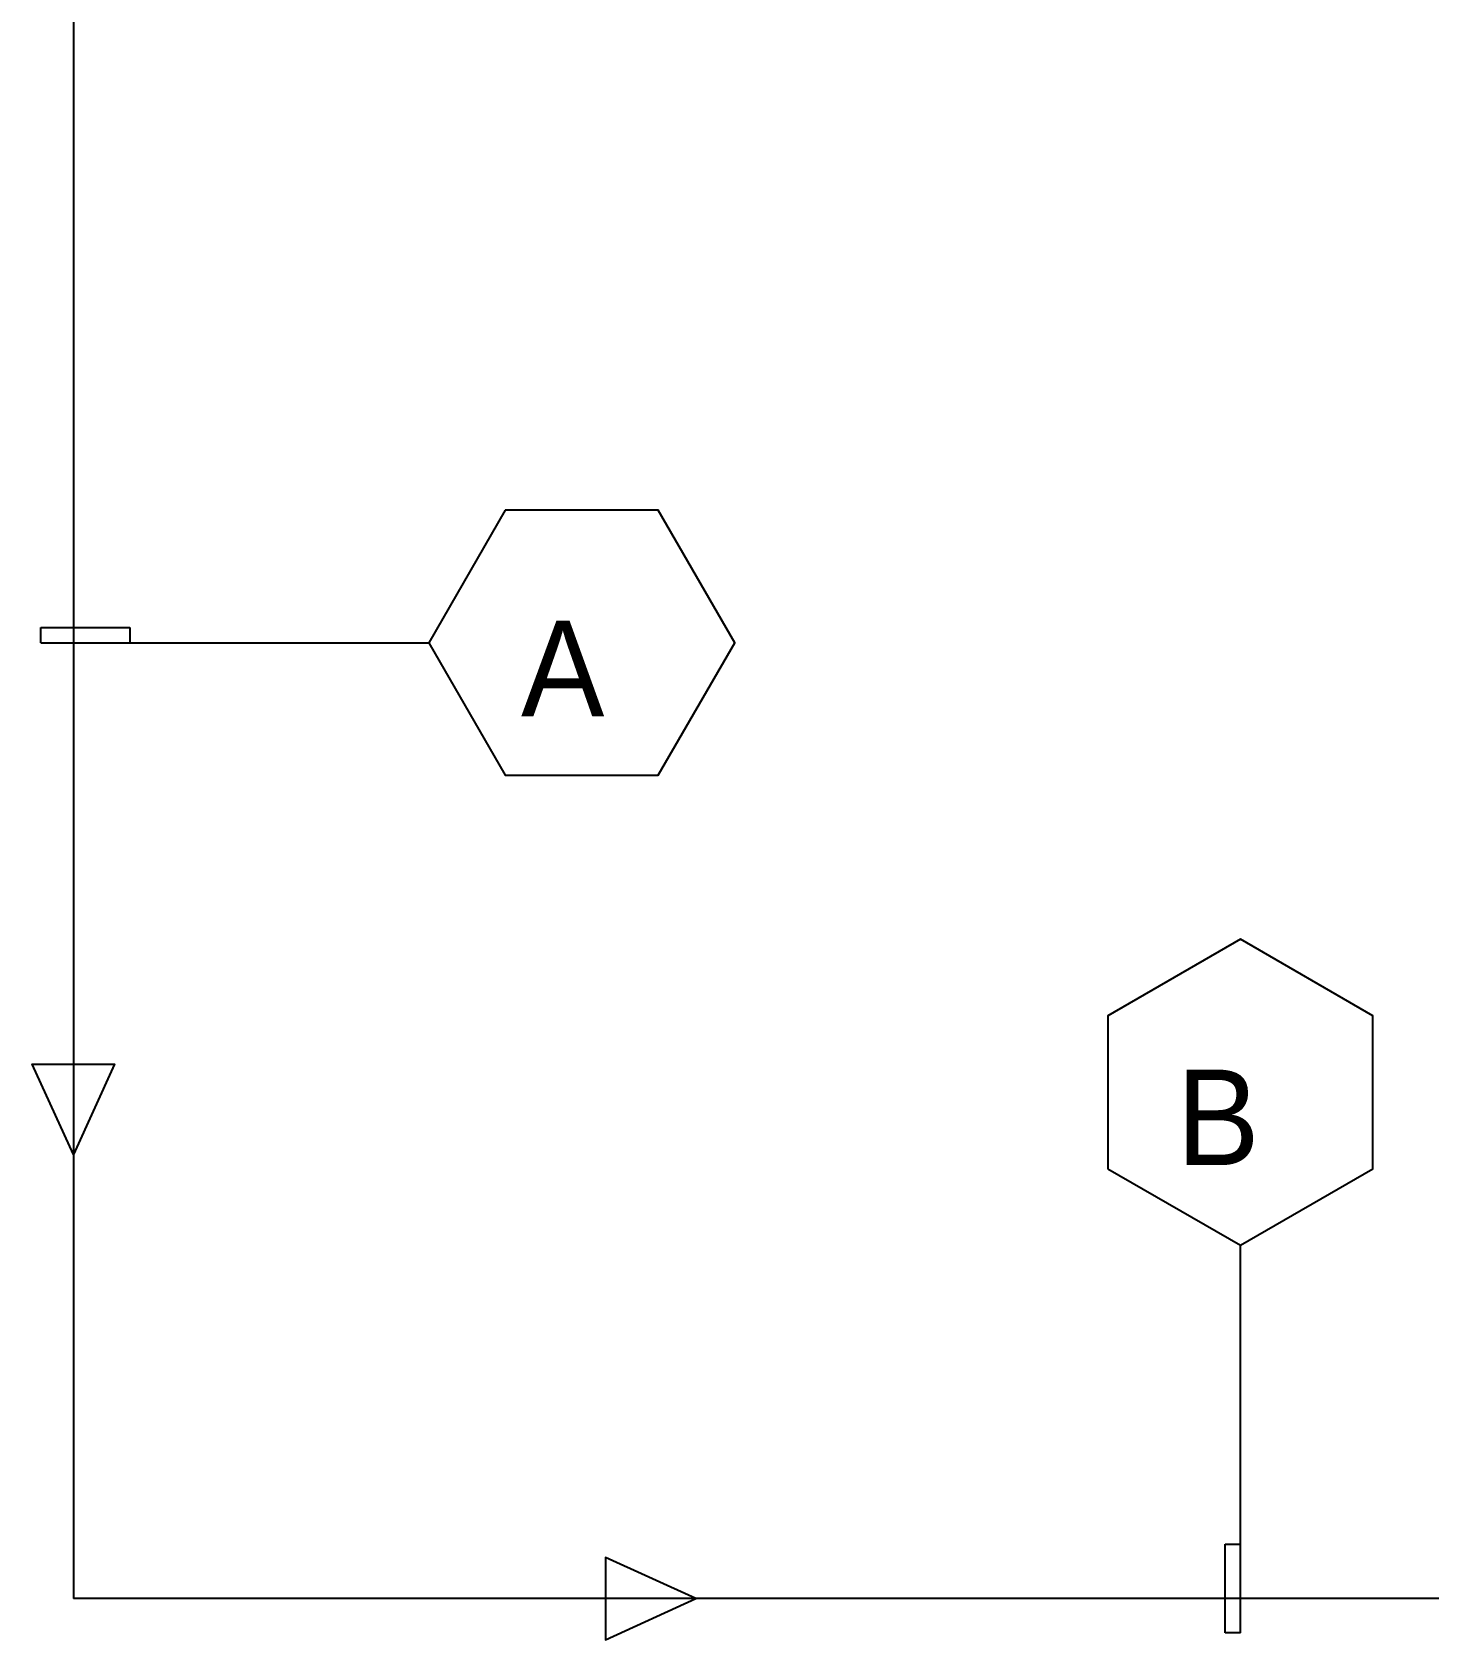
# Model space of a CAD drawing. Header units: millimetres. Extents: x 37541 to 999880, y 4425 to 1416340.
# Drawn here: x 351621 to 361850, y 1339302 to 1351076 of the extents above; entities that cross this region are included whole.
import ezdxf

# ---------------------------------------------------------------- set-up
doc = ezdxf.new("R2010")
doc.units = ezdxf.units.MM
doc.header["$LTSCALE"] = 150
for name, color, linetype in [('-----29 Indicator', 1, 'Continuous'), ('-----30 Text', 2, 'Continuous'), ('4', 4, 'Continuous')]:
    doc.layers.add(name, color=color, linetype=linetype)
doc.styles.add('ELEC', font='')
doc.styles.get('ELEC').set_extended_font_data('Dotum')

msp = doc.modelspace()

# ---------------------------------------------------------------- linework, layer by layer
at = {"layer": '-----29 Indicator'}
for p, q in [((351686.032, 1346603.839), (351686.032, 1346716.074)), ((351686.032, 1346716.074), (352335.863, 1346716.074)), ((352335.863, 1346716.074), (352335.863, 1346603.839)), ((351686.032, 1346603.839), (354525.137, 1346603.839)), ((360470.315, 1339352.491), (360470.315, 1342191.597)), ((360358.08, 1340002.323), (360470.315, 1340002.323)), ((360358.08, 1339352.491), (360358.08, 1340002.323)), ((360470.315, 1339352.491), (360358.08, 1339352.491))]:
    msp.add_line(p, q, dxfattribs=at)
at = {"layer": '-----29 Indicator', "color": 1, "linetype": 'Continuous', "elevation": 124.409}
msp.add_lwpolyline([(355085.399, 1347574.242), (354525.137, 1346603.839), (355085.399, 1345633.436), (356205.923, 1345633.436), (356766.185, 1346603.839), (356205.923, 1347574.242)], close=True, dxfattribs=at)
at = {"layer": '-----29 Indicator', "color": 1, "linetype": 'Continuous'}
msp.add_lwpolyline([(359499.912, 1342751.859), (360470.315, 1342191.597), (361440.717, 1342751.859), (361440.717, 1343872.383), (360470.315, 1344432.645), (359499.912, 1343872.383)], close=True, dxfattribs=at)
at = {"layer": '4'}
for p in [(351922.863, 1367555.402), (366469.119, 1339603.525)]:
    msp.add_line(p, (351922.863, 1339603.525), dxfattribs=at)
at = {"layer": '4', "elevation": 124.409}
msp.add_lwpolyline([(351922.863, 1342855.158), (351621.26, 1343518.513), (352224.466, 1343518.513), (351922.863, 1342855.158)], dxfattribs=at)
at = {"layer": '4'}
msp.add_lwpolyline([(356482.287, 1339603.525), (355818.932, 1339905.128), (355818.932, 1339301.922), (356482.287, 1339603.525)], dxfattribs=at)

# ---------------------------------------------------------------- texts
at = {"layer": '-----30 Text', "style": 'ELEC'}
for s, p in [('A', (355201.413, 1346064.648, 124.409)), ('B', (360000.127, 1342778.475))]:
    msp.add_text(s, height=700, dxfattribs=at).set_placement(p)

doc.saveas('drawing.dxf')
